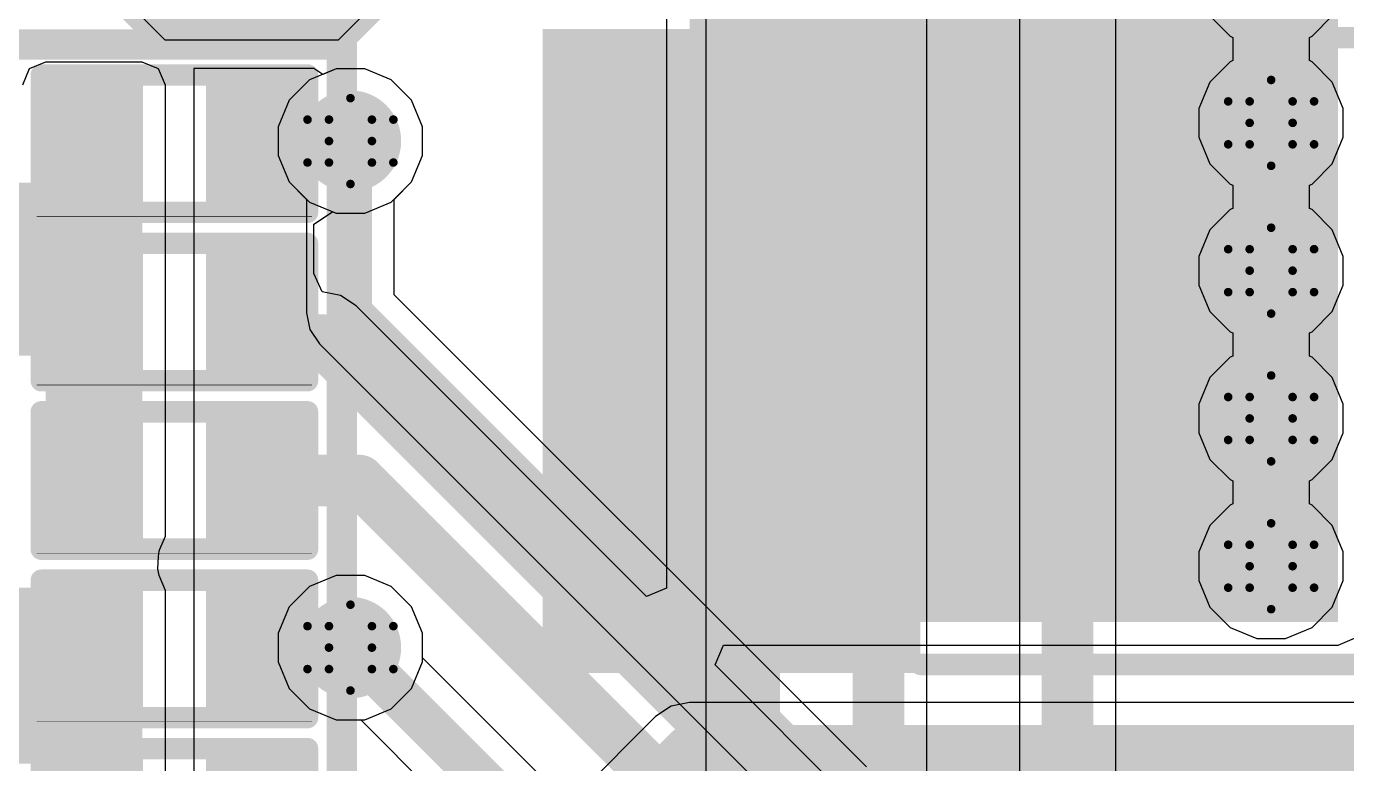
# Model space of a CAD drawing. Header units: inches. Extents: x -0.2 to 15.8, y 0 to 3.5.
# Drawn here: x 0.1285 to 0.436, y 1.295 to 1.4667 of the extents above; entities that cross this region are included whole.
import ezdxf

# ---------------------------------------------------------------- set-up
doc = ezdxf.new("R2010")
doc.units = ezdxf.units.IN
doc.header["$MEASUREMENT"] = 0
for name, color, linetype in [('Bottom Layer', 5, 'Continuous'), ('Bottom Overlay', 54, 'Continuous'), ('Bottom Paste', 16, 'Continuous'), ('Bottom Solder', 6, 'Continuous'), ('Drill Drawing', 1, 'Continuous'), ('Signal_1', 16, 'Continuous'), ('Signal_2', 76, 'Continuous'), ('Top Layer', 1, 'Continuous'), ('Top Overlay', 2, 'Continuous'), ('Top Solder', 216, 'Continuous'), ('Via Holes', 16, 'Continuous')]:
    doc.layers.add(name, color=color, linetype=linetype)

msp = doc.modelspace()

# ---------------------------------------------------------------- hatches: boundary and pattern name
at = {"layer": 'Bottom Layer'}
for points in [[(0.283, 1.328), (0.434, 1.328), (0.434, 1.606), (0.283, 1.606)], [(0.133, 1.348), (0.1555, 1.348), (0.1555, 1.453), (0.133, 1.453)], [(0.1355, 1.4269), (0.1355, 1.4519), (0.1535, 1.4519), (0.1535, 1.4269)], [(0.1725, 1.4269), (0.1725, 1.4519), (0.1905, 1.4519), (0.1905, 1.4269)], [(0.29307, 1.34383), (0.29307, 1.43832), (0.40331, 1.43832), (0.40331, 1.34383)], [(0.155, 1.39), (0.155, 1.43029), (0.06, 1.43029), (0.06, 1.39)], [(0.1355, 1.38767), (0.1355, 1.41267), (0.1535, 1.41267), (0.1535, 1.38767)], [(0.1725, 1.38767), (0.1725, 1.41267), (0.1905, 1.41267), (0.1905, 1.38767)], [(0.1355, 1.34843), (0.1355, 1.37343), (0.1535, 1.37343), (0.1535, 1.34843)], [(0.1725, 1.34843), (0.1725, 1.37343), (0.1905, 1.37343), (0.1905, 1.34843)], [(0.155, 1.295), (0.155, 1.336), (0.06, 1.336), (0.06, 1.295)], [(0.134, 1.2303), (0.1555, 1.2303), (0.1555, 1.3353), (0.134, 1.3353)], [(0.1355, 1.3092), (0.1355, 1.3342), (0.1535, 1.3342), (0.1535, 1.3092)], [(0.1725, 1.3092), (0.1725, 1.3342), (0.1905, 1.3342), (0.1905, 1.3092)]]:
    msp.add_hatch(color=5, dxfattribs=at).paths.add_polyline_path(points)
h = msp.add_hatch(color=5, dxfattribs=at)
edge = h.paths.add_edge_path()
edge.add_arc((0.41842, 1.44424), 0.01181, 0, 360)
h = msp.add_hatch(color=5, dxfattribs=at)
edge = h.paths.add_edge_path()
edge.add_arc((0.204, 1.44), 0.01181, 0, 360)
h = msp.add_hatch(color=5, dxfattribs=at)
edge = h.paths.add_edge_path()
edge.add_arc((0.41842, 1.40981), 0.01181, 0, 360)
h = msp.add_hatch(color=5, dxfattribs=at)
edge = h.paths.add_edge_path()
edge.add_arc((0.41842, 1.37539), 0.01181, 0, 360)
h = msp.add_hatch(color=5, dxfattribs=at)
edge = h.paths.add_edge_path()
edge.add_arc((0.41842, 1.34096), 0.01181, 0, 360)
h = msp.add_hatch(color=5, dxfattribs=at)
edge = h.paths.add_edge_path()
edge.add_arc((0.204, 1.322), 0.01181, 0, 360)
at = {"layer": 'Bottom Overlay'}
for points in [[(0.33674, 1.46608), (0.24874, 1.46608), (0.24874, 1.44008), (0.33674, 1.44008)], [(0.29174, 1.44408), (0.24874, 1.44408), (0.24874, 1.32608), (0.29174, 1.32608)], [(0.33674, 1.34208), (0.24874, 1.34208), (0.24874, 1.31608), (0.33674, 1.31608)]]:
    msp.add_hatch(color=54, dxfattribs=at).paths.add_polyline_path(points)
at = {"layer": 'Bottom Paste'}
for points in [[(0.1355, 1.4269), (0.1355, 1.4519), (0.1535, 1.4519), (0.1535, 1.4269)], [(0.1725, 1.4269), (0.1725, 1.4519), (0.1905, 1.4519), (0.1905, 1.4269)], [(0.29307, 1.34383), (0.29307, 1.43832), (0.40331, 1.43832), (0.40331, 1.34383)], [(0.1355, 1.38767), (0.1355, 1.41267), (0.1535, 1.41267), (0.1535, 1.38767)], [(0.1725, 1.38767), (0.1725, 1.41267), (0.1905, 1.41267), (0.1905, 1.38767)], [(0.1355, 1.34843), (0.1355, 1.37343), (0.1535, 1.37343), (0.1535, 1.34843)], [(0.1725, 1.34843), (0.1725, 1.37343), (0.1905, 1.37343), (0.1905, 1.34843)], [(0.1355, 1.3092), (0.1355, 1.3342), (0.1535, 1.3342), (0.1535, 1.3092)], [(0.1725, 1.3092), (0.1725, 1.3342), (0.1905, 1.3342), (0.1905, 1.3092)]]:
    msp.add_hatch(color=16, dxfattribs=at).paths.add_polyline_path(points)
at = {"layer": 'Bottom Solder'}
for points in [[(0.20072, 1.54343), (0.16128, 1.54343), (0.14157, 1.52372), (0.14157, 1.48428), (0.16128, 1.46457), (0.20072, 1.46457), (0.22043, 1.48428), (0.22043, 1.52372)], [(0.13334, 1.42473), (0.13334, 1.45407), (0.15567, 1.45407), (0.15567, 1.42473)], [(0.17034, 1.42473), (0.17034, 1.45407), (0.19267, 1.45407), (0.19267, 1.42473)], [(0.28907, 1.33983), (0.28907, 1.44232), (0.40731, 1.44232), (0.40731, 1.33983)], [(0.13334, 1.3855), (0.13334, 1.41483), (0.15567, 1.41483), (0.15567, 1.3855)], [(0.17034, 1.3855), (0.17034, 1.41483), (0.19267, 1.41483), (0.19267, 1.3855)], [(0.13334, 1.34627), (0.13334, 1.3756), (0.15567, 1.3756), (0.15567, 1.34627)], [(0.17034, 1.34627), (0.17034, 1.3756), (0.19267, 1.3756), (0.19267, 1.34627)], [(0.13334, 1.30703), (0.13334, 1.33637), (0.15567, 1.33637), (0.15567, 1.30703)], [(0.17034, 1.30703), (0.17034, 1.33637), (0.19267, 1.33637), (0.19267, 1.30703)], [(0.13334, 1.2678), (0.13334, 1.29713), (0.15567, 1.29713), (0.15567, 1.2678)], [(0.17034, 1.2678), (0.17034, 1.29713), (0.19267, 1.29713), (0.19267, 1.2678)]]:
    msp.add_hatch(color=6, dxfattribs=at).paths.add_polyline_path(points)
at = {"layer": 'Signal_1'}
h = msp.add_hatch(color=16, dxfattribs=at)
edge = h.paths.add_edge_path()
edge.add_arc((0.41842, 1.44424), 0.01181, 0, 360)
h = msp.add_hatch(color=16, dxfattribs=at)
edge = h.paths.add_edge_path()
edge.add_arc((0.204, 1.44), 0.01181, 0, 360)
h = msp.add_hatch(color=16, dxfattribs=at)
edge = h.paths.add_edge_path()
edge.add_arc((0.41842, 1.40981), 0.01181, 0, 360)
h = msp.add_hatch(color=16, dxfattribs=at)
edge = h.paths.add_edge_path()
edge.add_arc((0.41842, 1.37539), 0.01181, 0, 360)
h = msp.add_hatch(color=16, dxfattribs=at)
edge = h.paths.add_edge_path()
edge.add_arc((0.41842, 1.34096), 0.01181, 0, 360)
h = msp.add_hatch(color=16, dxfattribs=at)
edge = h.paths.add_edge_path()
edge.add_arc((0.204, 1.322), 0.01181, 0, 360)
at = {"layer": 'Signal_2'}
h = msp.add_hatch(color=76, dxfattribs=at)
edge = h.paths.add_edge_path()
edge.add_arc((0.41842, 1.44424), 0.01181, 0, 360)
h = msp.add_hatch(color=76, dxfattribs=at)
edge = h.paths.add_edge_path()
edge.add_arc((0.204, 1.44), 0.01181, 0, 360)
h = msp.add_hatch(color=76, dxfattribs=at)
edge = h.paths.add_edge_path()
edge.add_arc((0.41842, 1.40981), 0.01181, 0, 360)
h = msp.add_hatch(color=76, dxfattribs=at)
edge = h.paths.add_edge_path()
edge.add_arc((0.41842, 1.37539), 0.01181, 0, 360)
h = msp.add_hatch(color=76, dxfattribs=at)
edge = h.paths.add_edge_path()
edge.add_arc((0.41842, 1.34096), 0.01181, 0, 360)
h = msp.add_hatch(color=76, dxfattribs=at)
edge = h.paths.add_edge_path()
edge.add_arc((0.204, 1.322), 0.01181, 0, 360)
at = {"layer": 'Top Layer'}
h = msp.add_hatch(color=1, dxfattribs=at)
edge = h.paths.add_edge_path()
edge.add_arc((0.41842, 1.44424), 0.01181, 0, 360)
h = msp.add_hatch(color=1, dxfattribs=at)
edge = h.paths.add_edge_path()
edge.add_arc((0.204, 1.44), 0.01181, 0, 360)
h = msp.add_hatch(color=1, dxfattribs=at)
edge = h.paths.add_edge_path()
edge.add_arc((0.41842, 1.40981), 0.01181, 0, 360)
h = msp.add_hatch(color=1, dxfattribs=at)
edge = h.paths.add_edge_path()
edge.add_arc((0.41842, 1.37539), 0.01181, 0, 360)
h = msp.add_hatch(color=1, dxfattribs=at)
edge = h.paths.add_edge_path()
edge.add_arc((0.41842, 1.34096), 0.01181, 0, 360)
h = msp.add_hatch(color=1, dxfattribs=at)
edge = h.paths.add_edge_path()
edge.add_arc((0.204, 1.322), 0.01181, 0, 360)
at = {"layer": 'Top Solder'}
msp.add_hatch(color=216, dxfattribs=at).paths.add_polyline_path([(0.20072, 1.54343), (0.16128, 1.54343), (0.14157, 1.52372), (0.14157, 1.48428), (0.16128, 1.46457), (0.20072, 1.46457), (0.22043, 1.48428), (0.22043, 1.52372)])
at = {"layer": 'Via Holes'}
h = msp.add_hatch(color=7, dxfattribs=at)
edge = h.paths.add_edge_path()
edge.add_arc((0.41842, 1.44424), 0.00591, 0, 360)
h = msp.add_hatch(color=7, dxfattribs=at)
edge = h.paths.add_edge_path()
edge.add_arc((0.204, 1.44), 0.00591, 0, 360)
h = msp.add_hatch(color=7, dxfattribs=at)
edge = h.paths.add_edge_path()
edge.add_arc((0.41842, 1.40981), 0.00591, 0, 360)
h = msp.add_hatch(color=7, dxfattribs=at)
edge = h.paths.add_edge_path()
edge.add_arc((0.41842, 1.37539), 0.00591, 0, 360)
h = msp.add_hatch(color=7, dxfattribs=at)
edge = h.paths.add_edge_path()
edge.add_arc((0.41842, 1.34096), 0.00591, 0, 360)
h = msp.add_hatch(color=7, dxfattribs=at)
edge = h.paths.add_edge_path()
edge.add_arc((0.204, 1.322), 0.00591, 0, 360)

# ---------------------------------------------------------------- linework, layer by layer
at = {"layer": 'Bottom Layer'}
for p, q in [((0.27759, 1.606), (0.27759, 1.33585)), ((0.133, 1.45841), (0.12917, 1.45683)), ((0.1555, 1.45841), (0.133, 1.45841)), ((0.15933, 1.45683), (0.1555, 1.45841)), ((0.12917, 1.45683), (0.12759, 1.453)), ((0.16091, 1.453), (0.15933, 1.45683)), ((0.1955, 1.4569), (0.1675, 1.4569)), ((0.1675, 1.4569), (0.1675, 1.42267)), ((0.19756, 1.45553), (0.1955, 1.4569)), ((0.1955, 1.4569), (0.1955, 1.4569)), ((0.20066, 1.45681), (0.19756, 1.45553)), ((0.20734, 1.45681), (0.20066, 1.45681)), ((0.21352, 1.45425), (0.20734, 1.45681)), ((0.16091, 1.348), (0.16091, 1.453)), ((0.21825, 1.44952), (0.21352, 1.45425)), ((0.22081, 1.44334), (0.21825, 1.44952)), ((0.22081, 1.43666), (0.22081, 1.44334)), ((0.21825, 1.43048), (0.22081, 1.43666)), ((0.21352, 1.42575), (0.21825, 1.43048)), ((0.20734, 1.42319), (0.21352, 1.42575)), ((0.1675, 1.42267), (0.1675, 1.4219)), ((0.1675, 1.4219), (0.1675, 1.41767)), ((0.1955, 1.42064), (0.19982, 1.42353)), ((0.1955, 1.41767), (0.1955, 1.42064)), ((0.19982, 1.42353), (0.20066, 1.42319)), ((0.20066, 1.42319), (0.20734, 1.42319)), ((0.1675, 1.41767), (0.1675, 1.4169)), ((0.1955, 1.4169), (0.1955, 1.41767)), ((0.1675, 1.4169), (0.1675, 1.38343)), ((0.1955, 1.40919), (0.1955, 1.4169)), ((0.19738, 1.40488), (0.1955, 1.40919)), ((0.20167, 1.40403), (0.19738, 1.40488)), ((0.20531, 1.4016), (0.20167, 1.40403)), ((0.27297, 1.33393), (0.20531, 1.4016)), ((0.1675, 1.38343), (0.1675, 1.38267)), ((0.1675, 1.38267), (0.1675, 1.38267)), ((0.1675, 1.38267), (0.1675, 1.37843)), ((0.1675, 1.37843), (0.1675, 1.37843)), ((0.1675, 1.37843), (0.1675, 1.3442)), ((0.15963, 1.34491), (0.16091, 1.348)), ((0.15928, 1.34323), (0.15944, 1.34445)), ((0.15944, 1.34445), (0.15963, 1.34491)), ((0.1675, 1.3442), (0.1675, 1.34343)), ((0.15913, 1.34038), (0.15928, 1.34323)), ((0.1675, 1.34343), (0.1675, 1.3392)), ((0.15945, 1.33883), (0.15913, 1.34038)), ((0.16091, 1.3353), (0.15945, 1.33883)), ((0.1675, 1.3392), (0.1675, 1.33843)), ((0.1675, 1.33843), (0.1675, 1.30497)), ((0.16091, 1.2303), (0.16091, 1.3353)), ((0.27759, 1.33585), (0.27297, 1.33393)), ((0.28893, 1.31797), (0.29085, 1.32259)), ((0.29085, 1.32259), (0.434, 1.32259)), ((0.434, 1.32259), (0.43783, 1.32417)), ((0.29093, 1.31597), (0.28893, 1.31797)), ((0.38969, 1.21722), (0.29093, 1.31597)), ((0.29093, 1.31597), (0.29093, 1.31597)), ((0.29093, 1.31597), (0.29093, 1.31597)), ((0.1675, 1.30497), (0.1675, 1.3042)), ((0.1675, 1.3042), (0.1675, 1.29997)), ((0.1675, 1.29997), (0.1675, 1.2992)), ((0.1675, 1.2992), (0.1675, 1.26573))]:
    msp.add_line(p, q, dxfattribs=at)
for points in [[(0.1801, 1.44, 0.012, 0.012, 0), (0.204, 1.44, 0.012, 0.012, 0)], [(0.1815, 1.39667, 0.012, 0.012, 0), (0.1815, 1.40017, 0.012, 0.012, 0)], [(0.1815, 1.39667, 0.012, 0.012, 0), (0.1845, 1.39367, 0.012, 0.012, 0)], [(0.1845, 1.39367, 0.012, 0.012, 0), (0.19738, 1.39367, 0.012, 0.012, 0)], [(0.19738, 1.39367, 0.012, 0.012, 0), (0.283, 1.30804, 0.012, 0.012, 0)], [(0.1815, 1.36093, 0.012, 0.012, 0), (0.20607, 1.36093, 0.012, 0.012, 0)], [(0.20607, 1.36093, 0.012, 0.012, 0), (0.294, 1.273, 0.012, 0.012, 0)], [(0.18165, 1.32185, 0.012, 0.012, 0), (0.20385, 1.32185, 0.012, 0.012, 0)], [(0.1815, 1.3217, 0.01, 0.01, 0), (0.18165, 1.32185, 0.01, 0.01, 0)], [(0.20385, 1.32185, 0.01, 0.01, 0), (0.204, 1.322, 0.01, 0.01, 0)], [(0.283, 1.30804, 0.012, 0.012, 0), (0.283, 1.30804, 0.012, 0.012, 0)], [(0.283, 1.30804, 0.012, 0.012, 0), (0.38504, 1.206, 0.012, 0.012, 0)]]:
    msp.add_lwpolyline(points, format="xyseb", dxfattribs=at)
for points in [[(0.1771, 1.44, 0.006, 0.006, 1), (0.1831, 1.44, 0.006, 0.006, 1)], [(0.201, 1.44, 0.006, 0.006, 1), (0.207, 1.44, 0.006, 0.006, 1)], [(0.1785, 1.40017, 0.006, 0.006, 1), (0.1845, 1.40017, 0.006, 0.006, 1)], [(0.1785, 1.39667, 0.006, 0.006, 1), (0.1845, 1.39667, 0.006, 0.006, 1)], [(0.1785, 1.39667, 0.006, 0.006, 1), (0.1845, 1.39667, 0.006, 0.006, 1)], [(0.1815, 1.39367, 0.006, 0.006, 1), (0.1875, 1.39367, 0.006, 0.006, 1)], [(0.1815, 1.39367, 0.006, 0.006, 1), (0.1875, 1.39367, 0.006, 0.006, 1)], [(0.19438, 1.39367, 0.006, 0.006, 1), (0.20038, 1.39367, 0.006, 0.006, 1)], [(0.19438, 1.39367, 0.006, 0.006, 1), (0.20038, 1.39367, 0.006, 0.006, 1)], [(0.1785, 1.36093, 0.006, 0.006, 1), (0.1845, 1.36093, 0.006, 0.006, 1)], [(0.20307, 1.36093, 0.006, 0.006, 1), (0.20907, 1.36093, 0.006, 0.006, 1)], [(0.20307, 1.36093, 0.006, 0.006, 1), (0.20907, 1.36093, 0.006, 0.006, 1)], [(0.17865, 1.32185, 0.006, 0.006, 1), (0.18465, 1.32185, 0.006, 0.006, 1)], [(0.179, 1.3217, 0.005, 0.005, 1), (0.184, 1.3217, 0.005, 0.005, 1)], [(0.17915, 1.32185, 0.005, 0.005, 1), (0.18415, 1.32185, 0.005, 0.005, 1)], [(0.20085, 1.32185, 0.006, 0.006, 1), (0.20685, 1.32185, 0.006, 0.006, 1)], [(0.20135, 1.32185, 0.005, 0.005, 1), (0.20635, 1.32185, 0.005, 0.005, 1)], [(0.2015, 1.322, 0.005, 0.005, 1), (0.2065, 1.322, 0.005, 0.005, 1)], [(0.28, 1.30804, 0.006, 0.006, 1), (0.286, 1.30804, 0.006, 0.006, 1)], [(0.28, 1.30804, 0.006, 0.006, 1), (0.286, 1.30804, 0.006, 0.006, 1)], [(0.28, 1.30804, 0.006, 0.006, 1), (0.286, 1.30804, 0.006, 0.006, 1)], [(0.28, 1.30804, 0.006, 0.006, 1), (0.286, 1.30804, 0.006, 0.006, 1)]]:
    msp.add_lwpolyline(points, format="xyseb", close=True, dxfattribs=at)
at = {"layer": 'Bottom Overlay'}
for points in [[(0.12492, 1.4625, 0.007, 0.007, 0), (0.202, 1.4625, 0.007, 0.007, 0)], [(0.202, 1.179, 0.007, 0.007, 0), (0.202, 1.4625, 0.007, 0.007, 0)], [(0.33674, 1.46408, 0.005, 0.005, 0), (0.52574, 1.46408, 0.005, 0.005, 0)], [(0.132, 1.4554, 0.005, 0.005, 0), (0.194, 1.4554, 0.005, 0.005, 0)], [(0.132, 1.4234, 0.005, 0.005, 0), (0.132, 1.4554, 0.005, 0.005, 0)], [(0.194, 1.4234, 0.005, 0.005, 0), (0.194, 1.4554, 0.005, 0.005, 0)], [(0.132, 1.4234, 0.005, 0.005, 0), (0.194, 1.4234, 0.005, 0.005, 0)], [(0.131, 1.4224, 0.000127, 0.000127, 0), (0.195, 1.4224, 0.000127, 0.000127, 0)], [(0.132, 1.41617, 0.005, 0.005, 0), (0.194, 1.41617, 0.005, 0.005, 0)], [(0.132, 1.38417, 0.005, 0.005, 0), (0.132, 1.41617, 0.005, 0.005, 0)], [(0.194, 1.38417, 0.005, 0.005, 0), (0.194, 1.41617, 0.005, 0.005, 0)], [(0.132, 1.38417, 0.005, 0.005, 0), (0.194, 1.38417, 0.005, 0.005, 0)], [(0.131, 1.38317, 0.000127, 0.000127, 0), (0.195, 1.38317, 0.000127, 0.000127, 0)], [(0.132, 1.37693, 0.005, 0.005, 0), (0.194, 1.37693, 0.005, 0.005, 0)], [(0.132, 1.34493, 0.005, 0.005, 0), (0.132, 1.37693, 0.005, 0.005, 0)], [(0.194, 1.34493, 0.005, 0.005, 0), (0.194, 1.37693, 0.005, 0.005, 0)], [(0.132, 1.34493, 0.005, 0.005, 0), (0.194, 1.34493, 0.005, 0.005, 0)], [(0.131, 1.34393, 0.000127, 0.000127, 0), (0.195, 1.34393, 0.000127, 0.000127, 0)], [(0.132, 1.3377, 0.005, 0.005, 0), (0.194, 1.3377, 0.005, 0.005, 0)], [(0.132, 1.3057, 0.005, 0.005, 0), (0.132, 1.3377, 0.005, 0.005, 0)], [(0.194, 1.3057, 0.005, 0.005, 0), (0.194, 1.3377, 0.005, 0.005, 0)], [(0.33674, 1.31808, 0.005, 0.005, 0), (0.52574, 1.31808, 0.005, 0.005, 0)], [(0.132, 1.3057, 0.005, 0.005, 0), (0.194, 1.3057, 0.005, 0.005, 0)], [(0.131, 1.3047, 0.000127, 0.000127, 0), (0.195, 1.3047, 0.000127, 0.000127, 0)], [(0.132, 1.26647, 0.005, 0.005, 0), (0.132, 1.29847, 0.005, 0.005, 0)], [(0.132, 1.29847, 0.005, 0.005, 0), (0.194, 1.29847, 0.005, 0.005, 0)], [(0.194, 1.26647, 0.005, 0.005, 0), (0.194, 1.29847, 0.005, 0.005, 0)]]:
    msp.add_lwpolyline(points, format="xyseb", dxfattribs=at)
for points in [[(0.20025, 1.4625, 0.0035, 0.0035, 1), (0.20375, 1.4625, 0.0035, 0.0035, 1)], [(0.20025, 1.4625, 0.0035, 0.0035, 1), (0.20375, 1.4625, 0.0035, 0.0035, 1)], [(0.33549, 1.46408, 0.0025, 0.0025, 1), (0.33799, 1.46408, 0.0025, 0.0025, 1)], [(0.13075, 1.4554, 0.0025, 0.0025, 1), (0.13325, 1.4554, 0.0025, 0.0025, 1)], [(0.13075, 1.4554, 0.0025, 0.0025, 1), (0.13325, 1.4554, 0.0025, 0.0025, 1)], [(0.19275, 1.4554, 0.0025, 0.0025, 1), (0.19525, 1.4554, 0.0025, 0.0025, 1)], [(0.19275, 1.4554, 0.0025, 0.0025, 1), (0.19525, 1.4554, 0.0025, 0.0025, 1)], [(0.13075, 1.4234, 0.0025, 0.0025, 1), (0.13325, 1.4234, 0.0025, 0.0025, 1)], [(0.13075, 1.4234, 0.0025, 0.0025, 1), (0.13325, 1.4234, 0.0025, 0.0025, 1)], [(0.19275, 1.4234, 0.0025, 0.0025, 1), (0.19525, 1.4234, 0.0025, 0.0025, 1)], [(0.19275, 1.4234, 0.0025, 0.0025, 1), (0.19525, 1.4234, 0.0025, 0.0025, 1)], [(0.13097, 1.4224, 0.0000635, 0.0000635, 1), (0.13103, 1.4224, 0.0000635, 0.0000635, 1)], [(0.19497, 1.4224, 0.0000635, 0.0000635, 1), (0.19503, 1.4224, 0.0000635, 0.0000635, 1)], [(0.13075, 1.41617, 0.0025, 0.0025, 1), (0.13325, 1.41617, 0.0025, 0.0025, 1)], [(0.13075, 1.41617, 0.0025, 0.0025, 1), (0.13325, 1.41617, 0.0025, 0.0025, 1)], [(0.19275, 1.41617, 0.0025, 0.0025, 1), (0.19525, 1.41617, 0.0025, 0.0025, 1)], [(0.19275, 1.41617, 0.0025, 0.0025, 1), (0.19525, 1.41617, 0.0025, 0.0025, 1)], [(0.13075, 1.38417, 0.0025, 0.0025, 1), (0.13325, 1.38417, 0.0025, 0.0025, 1)], [(0.13075, 1.38417, 0.0025, 0.0025, 1), (0.13325, 1.38417, 0.0025, 0.0025, 1)], [(0.19275, 1.38417, 0.0025, 0.0025, 1), (0.19525, 1.38417, 0.0025, 0.0025, 1)], [(0.19275, 1.38417, 0.0025, 0.0025, 1), (0.19525, 1.38417, 0.0025, 0.0025, 1)], [(0.13097, 1.38317, 0.0000635, 0.0000635, 1), (0.13103, 1.38317, 0.0000635, 0.0000635, 1)], [(0.19497, 1.38317, 0.0000635, 0.0000635, 1), (0.19503, 1.38317, 0.0000635, 0.0000635, 1)], [(0.13075, 1.37693, 0.0025, 0.0025, 1), (0.13325, 1.37693, 0.0025, 0.0025, 1)], [(0.13075, 1.37693, 0.0025, 0.0025, 1), (0.13325, 1.37693, 0.0025, 0.0025, 1)], [(0.19275, 1.37693, 0.0025, 0.0025, 1), (0.19525, 1.37693, 0.0025, 0.0025, 1)], [(0.19275, 1.37693, 0.0025, 0.0025, 1), (0.19525, 1.37693, 0.0025, 0.0025, 1)], [(0.13075, 1.34493, 0.0025, 0.0025, 1), (0.13325, 1.34493, 0.0025, 0.0025, 1)], [(0.13075, 1.34493, 0.0025, 0.0025, 1), (0.13325, 1.34493, 0.0025, 0.0025, 1)], [(0.19275, 1.34493, 0.0025, 0.0025, 1), (0.19525, 1.34493, 0.0025, 0.0025, 1)], [(0.19275, 1.34493, 0.0025, 0.0025, 1), (0.19525, 1.34493, 0.0025, 0.0025, 1)], [(0.13097, 1.34393, 0.0000635, 0.0000635, 1), (0.13103, 1.34393, 0.0000635, 0.0000635, 1)], [(0.19497, 1.34393, 0.0000635, 0.0000635, 1), (0.19503, 1.34393, 0.0000635, 0.0000635, 1)], [(0.13075, 1.3377, 0.0025, 0.0025, 1), (0.13325, 1.3377, 0.0025, 0.0025, 1)], [(0.13075, 1.3377, 0.0025, 0.0025, 1), (0.13325, 1.3377, 0.0025, 0.0025, 1)], [(0.19275, 1.3377, 0.0025, 0.0025, 1), (0.19525, 1.3377, 0.0025, 0.0025, 1)], [(0.19275, 1.3377, 0.0025, 0.0025, 1), (0.19525, 1.3377, 0.0025, 0.0025, 1)], [(0.33549, 1.31808, 0.0025, 0.0025, 1), (0.33799, 1.31808, 0.0025, 0.0025, 1)], [(0.13075, 1.3057, 0.0025, 0.0025, 1), (0.13325, 1.3057, 0.0025, 0.0025, 1)], [(0.13075, 1.3057, 0.0025, 0.0025, 1), (0.13325, 1.3057, 0.0025, 0.0025, 1)], [(0.19275, 1.3057, 0.0025, 0.0025, 1), (0.19525, 1.3057, 0.0025, 0.0025, 1)], [(0.19275, 1.3057, 0.0025, 0.0025, 1), (0.19525, 1.3057, 0.0025, 0.0025, 1)], [(0.13097, 1.3047, 0.0000635, 0.0000635, 1), (0.13103, 1.3047, 0.0000635, 0.0000635, 1)], [(0.19497, 1.3047, 0.0000635, 0.0000635, 1), (0.19503, 1.3047, 0.0000635, 0.0000635, 1)], [(0.13075, 1.29847, 0.0025, 0.0025, 1), (0.13325, 1.29847, 0.0025, 0.0025, 1)], [(0.13075, 1.29847, 0.0025, 0.0025, 1), (0.13325, 1.29847, 0.0025, 0.0025, 1)], [(0.19275, 1.29847, 0.0025, 0.0025, 1), (0.19525, 1.29847, 0.0025, 0.0025, 1)], [(0.19275, 1.29847, 0.0025, 0.0025, 1), (0.19525, 1.29847, 0.0025, 0.0025, 1)]]:
    msp.add_lwpolyline(points, format="xyseb", close=True, dxfattribs=at)
at = {"layer": 'Drill Drawing'}
for points in [[(0.41342, 1.44924, 0.002, 0.002, 0), (0.41842, 1.45424, 0.002, 0.002, 0)], [(0.41842, 1.45424, 0.002, 0.002, 0), (0.42342, 1.44924, 0.002, 0.002, 0)], [(0.199, 1.445, 0.002, 0.002, 0), (0.204, 1.45, 0.002, 0.002, 0)], [(0.204, 1.45, 0.002, 0.002, 0), (0.209, 1.445, 0.002, 0.002, 0)], [(0.40842, 1.44924, 0.002, 0.002, 0), (0.41342, 1.44424, 0.002, 0.002, 0)], [(0.40842, 1.44924, 0.002, 0.002, 0), (0.41342, 1.44924, 0.002, 0.002, 0)], [(0.42342, 1.44924, 0.002, 0.002, 0), (0.42842, 1.44924, 0.002, 0.002, 0)], [(0.42342, 1.44424, 0.002, 0.002, 0), (0.42842, 1.44924, 0.002, 0.002, 0)], [(0.194, 1.445, 0.002, 0.002, 0), (0.199, 1.44, 0.002, 0.002, 0)], [(0.194, 1.445, 0.002, 0.002, 0), (0.199, 1.445, 0.002, 0.002, 0)], [(0.209, 1.445, 0.002, 0.002, 0), (0.214, 1.445, 0.002, 0.002, 0)], [(0.209, 1.44, 0.002, 0.002, 0), (0.214, 1.445, 0.002, 0.002, 0)], [(0.40842, 1.43924, 0.002, 0.002, 0), (0.41342, 1.44424, 0.002, 0.002, 0)], [(0.42342, 1.44424, 0.002, 0.002, 0), (0.42842, 1.43924, 0.002, 0.002, 0)], [(0.194, 1.435, 0.002, 0.002, 0), (0.199, 1.44, 0.002, 0.002, 0)], [(0.209, 1.44, 0.002, 0.002, 0), (0.214, 1.435, 0.002, 0.002, 0)], [(0.40842, 1.43924, 0.002, 0.002, 0), (0.41342, 1.43924, 0.002, 0.002, 0)], [(0.41342, 1.43924, 0.002, 0.002, 0), (0.41842, 1.43424, 0.002, 0.002, 0)], [(0.41842, 1.43424, 0.002, 0.002, 0), (0.42342, 1.43924, 0.002, 0.002, 0)], [(0.42342, 1.43924, 0.002, 0.002, 0), (0.42842, 1.43924, 0.002, 0.002, 0)], [(0.194, 1.435, 0.002, 0.002, 0), (0.199, 1.435, 0.002, 0.002, 0)], [(0.199, 1.435, 0.002, 0.002, 0), (0.204, 1.43, 0.002, 0.002, 0)], [(0.204, 1.43, 0.002, 0.002, 0), (0.209, 1.435, 0.002, 0.002, 0)], [(0.209, 1.435, 0.002, 0.002, 0), (0.214, 1.435, 0.002, 0.002, 0)], [(0.41342, 1.41481, 0.002, 0.002, 0), (0.41842, 1.41981, 0.002, 0.002, 0)], [(0.41842, 1.41981, 0.002, 0.002, 0), (0.42342, 1.41481, 0.002, 0.002, 0)], [(0.40842, 1.41481, 0.002, 0.002, 0), (0.41342, 1.40981, 0.002, 0.002, 0)], [(0.40842, 1.41481, 0.002, 0.002, 0), (0.41342, 1.41481, 0.002, 0.002, 0)], [(0.42342, 1.41481, 0.002, 0.002, 0), (0.42842, 1.41481, 0.002, 0.002, 0)], [(0.42342, 1.40981, 0.002, 0.002, 0), (0.42842, 1.41481, 0.002, 0.002, 0)], [(0.40842, 1.40481, 0.002, 0.002, 0), (0.41342, 1.40981, 0.002, 0.002, 0)], [(0.42342, 1.40981, 0.002, 0.002, 0), (0.42842, 1.40481, 0.002, 0.002, 0)], [(0.40842, 1.40481, 0.002, 0.002, 0), (0.41342, 1.40481, 0.002, 0.002, 0)], [(0.41342, 1.40481, 0.002, 0.002, 0), (0.41842, 1.39981, 0.002, 0.002, 0)], [(0.41842, 1.39981, 0.002, 0.002, 0), (0.42342, 1.40481, 0.002, 0.002, 0)], [(0.42342, 1.40481, 0.002, 0.002, 0), (0.42842, 1.40481, 0.002, 0.002, 0)], [(0.41342, 1.38038, 0.002, 0.002, 0), (0.41842, 1.38539, 0.002, 0.002, 0)], [(0.41842, 1.38539, 0.002, 0.002, 0), (0.42342, 1.38038, 0.002, 0.002, 0)], [(0.40842, 1.38038, 0.002, 0.002, 0), (0.41342, 1.37539, 0.002, 0.002, 0)], [(0.40842, 1.38038, 0.002, 0.002, 0), (0.41342, 1.38038, 0.002, 0.002, 0)], [(0.42342, 1.38038, 0.002, 0.002, 0), (0.42842, 1.38038, 0.002, 0.002, 0)], [(0.42342, 1.37539, 0.002, 0.002, 0), (0.42842, 1.38038, 0.002, 0.002, 0)], [(0.40842, 1.37038, 0.002, 0.002, 0), (0.41342, 1.37539, 0.002, 0.002, 0)], [(0.42342, 1.37539, 0.002, 0.002, 0), (0.42842, 1.37038, 0.002, 0.002, 0)], [(0.40842, 1.37038, 0.002, 0.002, 0), (0.41342, 1.37038, 0.002, 0.002, 0)], [(0.41342, 1.37038, 0.002, 0.002, 0), (0.41842, 1.36539, 0.002, 0.002, 0)], [(0.41842, 1.36539, 0.002, 0.002, 0), (0.42342, 1.37038, 0.002, 0.002, 0)], [(0.42342, 1.37038, 0.002, 0.002, 0), (0.42842, 1.37038, 0.002, 0.002, 0)], [(0.41342, 1.34596, 0.002, 0.002, 0), (0.41842, 1.35096, 0.002, 0.002, 0)], [(0.41842, 1.35096, 0.002, 0.002, 0), (0.42342, 1.34596, 0.002, 0.002, 0)], [(0.40842, 1.34596, 0.002, 0.002, 0), (0.41342, 1.34096, 0.002, 0.002, 0)], [(0.40842, 1.34596, 0.002, 0.002, 0), (0.41342, 1.34596, 0.002, 0.002, 0)], [(0.42342, 1.34596, 0.002, 0.002, 0), (0.42842, 1.34596, 0.002, 0.002, 0)], [(0.42342, 1.34096, 0.002, 0.002, 0), (0.42842, 1.34596, 0.002, 0.002, 0)], [(0.40842, 1.33596, 0.002, 0.002, 0), (0.41342, 1.34096, 0.002, 0.002, 0)], [(0.42342, 1.34096, 0.002, 0.002, 0), (0.42842, 1.33596, 0.002, 0.002, 0)], [(0.40842, 1.33596, 0.002, 0.002, 0), (0.41342, 1.33596, 0.002, 0.002, 0)], [(0.41342, 1.33596, 0.002, 0.002, 0), (0.41842, 1.33096, 0.002, 0.002, 0)], [(0.41842, 1.33096, 0.002, 0.002, 0), (0.42342, 1.33596, 0.002, 0.002, 0)], [(0.42342, 1.33596, 0.002, 0.002, 0), (0.42842, 1.33596, 0.002, 0.002, 0)], [(0.199, 1.327, 0.002, 0.002, 0), (0.204, 1.332, 0.002, 0.002, 0)], [(0.204, 1.332, 0.002, 0.002, 0), (0.209, 1.327, 0.002, 0.002, 0)], [(0.194, 1.327, 0.002, 0.002, 0), (0.199, 1.322, 0.002, 0.002, 0)], [(0.194, 1.327, 0.002, 0.002, 0), (0.199, 1.327, 0.002, 0.002, 0)], [(0.209, 1.327, 0.002, 0.002, 0), (0.214, 1.327, 0.002, 0.002, 0)], [(0.209, 1.322, 0.002, 0.002, 0), (0.214, 1.327, 0.002, 0.002, 0)], [(0.194, 1.317, 0.002, 0.002, 0), (0.199, 1.322, 0.002, 0.002, 0)], [(0.209, 1.322, 0.002, 0.002, 0), (0.214, 1.317, 0.002, 0.002, 0)], [(0.194, 1.317, 0.002, 0.002, 0), (0.199, 1.317, 0.002, 0.002, 0)], [(0.199, 1.317, 0.002, 0.002, 0), (0.204, 1.312, 0.002, 0.002, 0)], [(0.204, 1.312, 0.002, 0.002, 0), (0.209, 1.317, 0.002, 0.002, 0)], [(0.209, 1.317, 0.002, 0.002, 0), (0.214, 1.317, 0.002, 0.002, 0)]]:
    msp.add_lwpolyline(points, format="xyseb", dxfattribs=at)
for points in [[(0.41792, 1.45424, 0.001, 0.001, 1), (0.41892, 1.45424, 0.001, 0.001, 1)], [(0.41792, 1.45424, 0.001, 0.001, 1), (0.41892, 1.45424, 0.001, 0.001, 1)], [(0.2035, 1.45, 0.001, 0.001, 1), (0.2045, 1.45, 0.001, 0.001, 1)], [(0.2035, 1.45, 0.001, 0.001, 1), (0.2045, 1.45, 0.001, 0.001, 1)], [(0.40792, 1.44924, 0.001, 0.001, 1), (0.40892, 1.44924, 0.001, 0.001, 1)], [(0.40792, 1.44924, 0.001, 0.001, 1), (0.40892, 1.44924, 0.001, 0.001, 1)], [(0.41292, 1.44924, 0.001, 0.001, 1), (0.41392, 1.44924, 0.001, 0.001, 1)], [(0.41292, 1.44924, 0.001, 0.001, 1), (0.41392, 1.44924, 0.001, 0.001, 1)], [(0.42292, 1.44924, 0.001, 0.001, 1), (0.42392, 1.44924, 0.001, 0.001, 1)], [(0.42292, 1.44924, 0.001, 0.001, 1), (0.42392, 1.44924, 0.001, 0.001, 1)], [(0.42792, 1.44924, 0.001, 0.001, 1), (0.42892, 1.44924, 0.001, 0.001, 1)], [(0.42792, 1.44924, 0.001, 0.001, 1), (0.42892, 1.44924, 0.001, 0.001, 1)], [(0.1935, 1.445, 0.001, 0.001, 1), (0.1945, 1.445, 0.001, 0.001, 1)], [(0.1935, 1.445, 0.001, 0.001, 1), (0.1945, 1.445, 0.001, 0.001, 1)], [(0.1985, 1.445, 0.001, 0.001, 1), (0.1995, 1.445, 0.001, 0.001, 1)], [(0.1985, 1.445, 0.001, 0.001, 1), (0.1995, 1.445, 0.001, 0.001, 1)], [(0.2085, 1.445, 0.001, 0.001, 1), (0.2095, 1.445, 0.001, 0.001, 1)], [(0.2085, 1.445, 0.001, 0.001, 1), (0.2095, 1.445, 0.001, 0.001, 1)], [(0.2135, 1.445, 0.001, 0.001, 1), (0.2145, 1.445, 0.001, 0.001, 1)], [(0.2135, 1.445, 0.001, 0.001, 1), (0.2145, 1.445, 0.001, 0.001, 1)], [(0.41292, 1.44424, 0.001, 0.001, 1), (0.41392, 1.44424, 0.001, 0.001, 1)], [(0.41292, 1.44424, 0.001, 0.001, 1), (0.41392, 1.44424, 0.001, 0.001, 1)], [(0.42292, 1.44424, 0.001, 0.001, 1), (0.42392, 1.44424, 0.001, 0.001, 1)], [(0.42292, 1.44424, 0.001, 0.001, 1), (0.42392, 1.44424, 0.001, 0.001, 1)], [(0.1985, 1.44, 0.001, 0.001, 1), (0.1995, 1.44, 0.001, 0.001, 1)], [(0.1985, 1.44, 0.001, 0.001, 1), (0.1995, 1.44, 0.001, 0.001, 1)], [(0.2085, 1.44, 0.001, 0.001, 1), (0.2095, 1.44, 0.001, 0.001, 1)], [(0.2085, 1.44, 0.001, 0.001, 1), (0.2095, 1.44, 0.001, 0.001, 1)], [(0.40792, 1.43924, 0.001, 0.001, 1), (0.40892, 1.43924, 0.001, 0.001, 1)], [(0.40792, 1.43924, 0.001, 0.001, 1), (0.40892, 1.43924, 0.001, 0.001, 1)], [(0.41292, 1.43924, 0.001, 0.001, 1), (0.41392, 1.43924, 0.001, 0.001, 1)], [(0.41292, 1.43924, 0.001, 0.001, 1), (0.41392, 1.43924, 0.001, 0.001, 1)], [(0.42292, 1.43924, 0.001, 0.001, 1), (0.42392, 1.43924, 0.001, 0.001, 1)], [(0.42292, 1.43924, 0.001, 0.001, 1), (0.42392, 1.43924, 0.001, 0.001, 1)], [(0.42792, 1.43924, 0.001, 0.001, 1), (0.42892, 1.43924, 0.001, 0.001, 1)], [(0.42792, 1.43924, 0.001, 0.001, 1), (0.42892, 1.43924, 0.001, 0.001, 1)], [(0.1935, 1.435, 0.001, 0.001, 1), (0.1945, 1.435, 0.001, 0.001, 1)], [(0.1935, 1.435, 0.001, 0.001, 1), (0.1945, 1.435, 0.001, 0.001, 1)], [(0.1985, 1.435, 0.001, 0.001, 1), (0.1995, 1.435, 0.001, 0.001, 1)], [(0.1985, 1.435, 0.001, 0.001, 1), (0.1995, 1.435, 0.001, 0.001, 1)], [(0.2085, 1.435, 0.001, 0.001, 1), (0.2095, 1.435, 0.001, 0.001, 1)], [(0.2085, 1.435, 0.001, 0.001, 1), (0.2095, 1.435, 0.001, 0.001, 1)], [(0.2135, 1.435, 0.001, 0.001, 1), (0.2145, 1.435, 0.001, 0.001, 1)], [(0.2135, 1.435, 0.001, 0.001, 1), (0.2145, 1.435, 0.001, 0.001, 1)], [(0.41792, 1.43424, 0.001, 0.001, 1), (0.41892, 1.43424, 0.001, 0.001, 1)], [(0.41792, 1.43424, 0.001, 0.001, 1), (0.41892, 1.43424, 0.001, 0.001, 1)], [(0.2035, 1.43, 0.001, 0.001, 1), (0.2045, 1.43, 0.001, 0.001, 1)], [(0.2035, 1.43, 0.001, 0.001, 1), (0.2045, 1.43, 0.001, 0.001, 1)], [(0.41792, 1.41981, 0.001, 0.001, 1), (0.41892, 1.41981, 0.001, 0.001, 1)], [(0.41792, 1.41981, 0.001, 0.001, 1), (0.41892, 1.41981, 0.001, 0.001, 1)], [(0.40792, 1.41481, 0.001, 0.001, 1), (0.40892, 1.41481, 0.001, 0.001, 1)], [(0.40792, 1.41481, 0.001, 0.001, 1), (0.40892, 1.41481, 0.001, 0.001, 1)], [(0.41292, 1.41481, 0.001, 0.001, 1), (0.41392, 1.41481, 0.001, 0.001, 1)], [(0.41292, 1.41481, 0.001, 0.001, 1), (0.41392, 1.41481, 0.001, 0.001, 1)], [(0.42292, 1.41481, 0.001, 0.001, 1), (0.42392, 1.41481, 0.001, 0.001, 1)], [(0.42292, 1.41481, 0.001, 0.001, 1), (0.42392, 1.41481, 0.001, 0.001, 1)], [(0.42792, 1.41481, 0.001, 0.001, 1), (0.42892, 1.41481, 0.001, 0.001, 1)], [(0.42792, 1.41481, 0.001, 0.001, 1), (0.42892, 1.41481, 0.001, 0.001, 1)], [(0.41292, 1.40981, 0.001, 0.001, 1), (0.41392, 1.40981, 0.001, 0.001, 1)], [(0.41292, 1.40981, 0.001, 0.001, 1), (0.41392, 1.40981, 0.001, 0.001, 1)], [(0.42292, 1.40981, 0.001, 0.001, 1), (0.42392, 1.40981, 0.001, 0.001, 1)], [(0.42292, 1.40981, 0.001, 0.001, 1), (0.42392, 1.40981, 0.001, 0.001, 1)], [(0.40792, 1.40481, 0.001, 0.001, 1), (0.40892, 1.40481, 0.001, 0.001, 1)], [(0.40792, 1.40481, 0.001, 0.001, 1), (0.40892, 1.40481, 0.001, 0.001, 1)], [(0.41292, 1.40481, 0.001, 0.001, 1), (0.41392, 1.40481, 0.001, 0.001, 1)], [(0.41292, 1.40481, 0.001, 0.001, 1), (0.41392, 1.40481, 0.001, 0.001, 1)], [(0.42292, 1.40481, 0.001, 0.001, 1), (0.42392, 1.40481, 0.001, 0.001, 1)], [(0.42292, 1.40481, 0.001, 0.001, 1), (0.42392, 1.40481, 0.001, 0.001, 1)], [(0.42792, 1.40481, 0.001, 0.001, 1), (0.42892, 1.40481, 0.001, 0.001, 1)], [(0.42792, 1.40481, 0.001, 0.001, 1), (0.42892, 1.40481, 0.001, 0.001, 1)], [(0.41792, 1.39981, 0.001, 0.001, 1), (0.41892, 1.39981, 0.001, 0.001, 1)], [(0.41792, 1.39981, 0.001, 0.001, 1), (0.41892, 1.39981, 0.001, 0.001, 1)], [(0.41792, 1.38539, 0.001, 0.001, 1), (0.41892, 1.38539, 0.001, 0.001, 1)], [(0.41792, 1.38539, 0.001, 0.001, 1), (0.41892, 1.38539, 0.001, 0.001, 1)], [(0.40792, 1.38038, 0.001, 0.001, 1), (0.40892, 1.38038, 0.001, 0.001, 1)], [(0.40792, 1.38038, 0.001, 0.001, 1), (0.40892, 1.38038, 0.001, 0.001, 1)], [(0.41292, 1.38038, 0.001, 0.001, 1), (0.41392, 1.38038, 0.001, 0.001, 1)], [(0.41292, 1.38038, 0.001, 0.001, 1), (0.41392, 1.38038, 0.001, 0.001, 1)], [(0.42292, 1.38038, 0.001, 0.001, 1), (0.42392, 1.38038, 0.001, 0.001, 1)], [(0.42292, 1.38038, 0.001, 0.001, 1), (0.42392, 1.38038, 0.001, 0.001, 1)], [(0.42792, 1.38038, 0.001, 0.001, 1), (0.42892, 1.38038, 0.001, 0.001, 1)], [(0.42792, 1.38038, 0.001, 0.001, 1), (0.42892, 1.38038, 0.001, 0.001, 1)], [(0.41292, 1.37539, 0.001, 0.001, 1), (0.41392, 1.37539, 0.001, 0.001, 1)], [(0.41292, 1.37539, 0.001, 0.001, 1), (0.41392, 1.37539, 0.001, 0.001, 1)], [(0.42292, 1.37539, 0.001, 0.001, 1), (0.42392, 1.37539, 0.001, 0.001, 1)], [(0.42292, 1.37539, 0.001, 0.001, 1), (0.42392, 1.37539, 0.001, 0.001, 1)], [(0.40792, 1.37038, 0.001, 0.001, 1), (0.40892, 1.37038, 0.001, 0.001, 1)], [(0.40792, 1.37038, 0.001, 0.001, 1), (0.40892, 1.37038, 0.001, 0.001, 1)], [(0.41292, 1.37038, 0.001, 0.001, 1), (0.41392, 1.37038, 0.001, 0.001, 1)], [(0.41292, 1.37038, 0.001, 0.001, 1), (0.41392, 1.37038, 0.001, 0.001, 1)], [(0.42292, 1.37038, 0.001, 0.001, 1), (0.42392, 1.37038, 0.001, 0.001, 1)], [(0.42292, 1.37038, 0.001, 0.001, 1), (0.42392, 1.37038, 0.001, 0.001, 1)], [(0.42792, 1.37038, 0.001, 0.001, 1), (0.42892, 1.37038, 0.001, 0.001, 1)], [(0.42792, 1.37038, 0.001, 0.001, 1), (0.42892, 1.37038, 0.001, 0.001, 1)], [(0.41792, 1.36539, 0.001, 0.001, 1), (0.41892, 1.36539, 0.001, 0.001, 1)], [(0.41792, 1.36539, 0.001, 0.001, 1), (0.41892, 1.36539, 0.001, 0.001, 1)], [(0.41792, 1.35096, 0.001, 0.001, 1), (0.41892, 1.35096, 0.001, 0.001, 1)], [(0.41792, 1.35096, 0.001, 0.001, 1), (0.41892, 1.35096, 0.001, 0.001, 1)], [(0.40792, 1.34596, 0.001, 0.001, 1), (0.40892, 1.34596, 0.001, 0.001, 1)], [(0.40792, 1.34596, 0.001, 0.001, 1), (0.40892, 1.34596, 0.001, 0.001, 1)], [(0.41292, 1.34596, 0.001, 0.001, 1), (0.41392, 1.34596, 0.001, 0.001, 1)], [(0.41292, 1.34596, 0.001, 0.001, 1), (0.41392, 1.34596, 0.001, 0.001, 1)], [(0.42292, 1.34596, 0.001, 0.001, 1), (0.42392, 1.34596, 0.001, 0.001, 1)], [(0.42292, 1.34596, 0.001, 0.001, 1), (0.42392, 1.34596, 0.001, 0.001, 1)], [(0.42792, 1.34596, 0.001, 0.001, 1), (0.42892, 1.34596, 0.001, 0.001, 1)], [(0.42792, 1.34596, 0.001, 0.001, 1), (0.42892, 1.34596, 0.001, 0.001, 1)], [(0.41292, 1.34096, 0.001, 0.001, 1), (0.41392, 1.34096, 0.001, 0.001, 1)], [(0.41292, 1.34096, 0.001, 0.001, 1), (0.41392, 1.34096, 0.001, 0.001, 1)], [(0.42292, 1.34096, 0.001, 0.001, 1), (0.42392, 1.34096, 0.001, 0.001, 1)], [(0.42292, 1.34096, 0.001, 0.001, 1), (0.42392, 1.34096, 0.001, 0.001, 1)], [(0.40792, 1.33596, 0.001, 0.001, 1), (0.40892, 1.33596, 0.001, 0.001, 1)], [(0.40792, 1.33596, 0.001, 0.001, 1), (0.40892, 1.33596, 0.001, 0.001, 1)], [(0.41292, 1.33596, 0.001, 0.001, 1), (0.41392, 1.33596, 0.001, 0.001, 1)], [(0.41292, 1.33596, 0.001, 0.001, 1), (0.41392, 1.33596, 0.001, 0.001, 1)], [(0.42292, 1.33596, 0.001, 0.001, 1), (0.42392, 1.33596, 0.001, 0.001, 1)], [(0.42292, 1.33596, 0.001, 0.001, 1), (0.42392, 1.33596, 0.001, 0.001, 1)], [(0.42792, 1.33596, 0.001, 0.001, 1), (0.42892, 1.33596, 0.001, 0.001, 1)], [(0.42792, 1.33596, 0.001, 0.001, 1), (0.42892, 1.33596, 0.001, 0.001, 1)], [(0.2035, 1.332, 0.001, 0.001, 1), (0.2045, 1.332, 0.001, 0.001, 1)], [(0.2035, 1.332, 0.001, 0.001, 1), (0.2045, 1.332, 0.001, 0.001, 1)], [(0.41792, 1.33096, 0.001, 0.001, 1), (0.41892, 1.33096, 0.001, 0.001, 1)], [(0.41792, 1.33096, 0.001, 0.001, 1), (0.41892, 1.33096, 0.001, 0.001, 1)], [(0.1935, 1.327, 0.001, 0.001, 1), (0.1945, 1.327, 0.001, 0.001, 1)], [(0.1935, 1.327, 0.001, 0.001, 1), (0.1945, 1.327, 0.001, 0.001, 1)], [(0.1985, 1.327, 0.001, 0.001, 1), (0.1995, 1.327, 0.001, 0.001, 1)], [(0.1985, 1.327, 0.001, 0.001, 1), (0.1995, 1.327, 0.001, 0.001, 1)], [(0.2085, 1.327, 0.001, 0.001, 1), (0.2095, 1.327, 0.001, 0.001, 1)], [(0.2085, 1.327, 0.001, 0.001, 1), (0.2095, 1.327, 0.001, 0.001, 1)], [(0.2135, 1.327, 0.001, 0.001, 1), (0.2145, 1.327, 0.001, 0.001, 1)], [(0.2135, 1.327, 0.001, 0.001, 1), (0.2145, 1.327, 0.001, 0.001, 1)], [(0.1985, 1.322, 0.001, 0.001, 1), (0.1995, 1.322, 0.001, 0.001, 1)], [(0.1985, 1.322, 0.001, 0.001, 1), (0.1995, 1.322, 0.001, 0.001, 1)], [(0.2085, 1.322, 0.001, 0.001, 1), (0.2095, 1.322, 0.001, 0.001, 1)], [(0.2085, 1.322, 0.001, 0.001, 1), (0.2095, 1.322, 0.001, 0.001, 1)], [(0.1935, 1.317, 0.001, 0.001, 1), (0.1945, 1.317, 0.001, 0.001, 1)], [(0.1935, 1.317, 0.001, 0.001, 1), (0.1945, 1.317, 0.001, 0.001, 1)], [(0.1985, 1.317, 0.001, 0.001, 1), (0.1995, 1.317, 0.001, 0.001, 1)], [(0.1985, 1.317, 0.001, 0.001, 1), (0.1995, 1.317, 0.001, 0.001, 1)], [(0.2085, 1.317, 0.001, 0.001, 1), (0.2095, 1.317, 0.001, 0.001, 1)], [(0.2085, 1.317, 0.001, 0.001, 1), (0.2095, 1.317, 0.001, 0.001, 1)], [(0.2135, 1.317, 0.001, 0.001, 1), (0.2145, 1.317, 0.001, 0.001, 1)], [(0.2135, 1.317, 0.001, 0.001, 1), (0.2145, 1.317, 0.001, 0.001, 1)], [(0.2035, 1.312, 0.001, 0.001, 1), (0.2045, 1.312, 0.001, 0.001, 1)], [(0.2035, 1.312, 0.001, 0.001, 1), (0.2045, 1.312, 0.001, 0.001, 1)]]:
    msp.add_lwpolyline(points, format="xyseb", close=True, dxfattribs=at)
at = {"layer": 'Signal_1'}
for p, q in [((0.33822, 1.24371), (0.33822, 1.55259)), ((0.35978, 1.55259), (0.35978, 1.245)), ((0.38222, 1.24965), (0.38222, 1.55259)), ((0.28678, 1.48835), (0.28678, 1.231)), ((0.14057, 1.48378), (0.16078, 1.46357)), ((0.20122, 1.46357), (0.22143, 1.48378)), ((0.16078, 1.46357), (0.20122, 1.46357)), ((0.20066, 1.45681), (0.19448, 1.45425)), ((0.20734, 1.45681), (0.20066, 1.45681)), ((0.21352, 1.45425), (0.20734, 1.45681)), ((0.19448, 1.45425), (0.18975, 1.44952)), ((0.21825, 1.44952), (0.21352, 1.45425)), ((0.18975, 1.44952), (0.18719, 1.44334)), ((0.22081, 1.44334), (0.21825, 1.44952)), ((0.18719, 1.44334), (0.18719, 1.43666)), ((0.22081, 1.43666), (0.22081, 1.44334)), ((0.18719, 1.43666), (0.18975, 1.43048)), ((0.21825, 1.43048), (0.22081, 1.43666)), ((0.18975, 1.43048), (0.19448, 1.42575)), ((0.21352, 1.42575), (0.21825, 1.43048)), ((0.19448, 1.42575), (0.20066, 1.42319)), ((0.20734, 1.42319), (0.21352, 1.42575)), ((0.20066, 1.42319), (0.20734, 1.42319)), ((0.20066, 1.33881), (0.19448, 1.33625)), ((0.20734, 1.33881), (0.20066, 1.33881)), ((0.21352, 1.33625), (0.20734, 1.33881)), ((0.19448, 1.33625), (0.18975, 1.33152)), ((0.21825, 1.33152), (0.21352, 1.33625)), ((0.18975, 1.33152), (0.18719, 1.32534)), ((0.22081, 1.32534), (0.21825, 1.33152)), ((0.18719, 1.32534), (0.18719, 1.31866)), ((0.22081, 1.31961), (0.22081, 1.32534)), ((0.25921, 1.28121), (0.22081, 1.31961)), ((0.18719, 1.31866), (0.18975, 1.31248)), ((0.18975, 1.31248), (0.19448, 1.30775)), ((0.19448, 1.30775), (0.20066, 1.30519)), ((0.20066, 1.30519), (0.20639, 1.30519)), ((0.20639, 1.30519), (0.2418, 1.26978))]:
    msp.add_line(p, q, dxfattribs=at)
for points in [[(0.371, 1.245, 0.012, 0.012, 0), (0.371, 1.599, 0.012, 0.012, 0)], [(0.327, 1.23906, 0.012, 0.012, 0), (0.327, 1.55325, 0.012, 0.012, 0)], [(0.298, 1.231, 0.012, 0.012, 0), (0.298, 1.493, 0.012, 0.012, 0)], [(0.204, 1.322, 0.01, 0.01, 0), (0.252, 1.274, 0.01, 0.01, 0)]]:
    msp.add_lwpolyline(points, format="xyseb", dxfattribs=at)
msp.add_lwpolyline([(0.2015, 1.322, 0.005, 0.005, 1), (0.2065, 1.322, 0.005, 0.005, 1)], format="xyseb", close=True, dxfattribs=at)
at = {"layer": 'Signal_2'}
for p, q in [((0.14057, 1.48378), (0.16078, 1.46357)), ((0.20122, 1.46357), (0.22143, 1.48378)), ((0.16078, 1.46357), (0.20122, 1.46357)), ((0.20066, 1.45681), (0.19448, 1.45425)), ((0.20734, 1.45681), (0.20066, 1.45681)), ((0.21352, 1.45425), (0.20734, 1.45681)), ((0.19448, 1.45425), (0.18975, 1.44952)), ((0.21825, 1.44952), (0.21352, 1.45425)), ((0.18975, 1.44952), (0.18719, 1.44334)), ((0.22081, 1.44334), (0.21825, 1.44952)), ((0.18719, 1.44334), (0.18719, 1.43666)), ((0.22081, 1.43666), (0.22081, 1.44334)), ((0.18719, 1.43666), (0.18975, 1.43048)), ((0.21825, 1.43048), (0.22081, 1.43666)), ((0.18975, 1.43048), (0.19448, 1.42575)), ((0.21352, 1.42575), (0.21825, 1.43048)), ((0.19448, 1.42575), (0.20066, 1.42319)), ((0.20734, 1.42319), (0.21352, 1.42575)), ((0.20066, 1.42319), (0.20734, 1.42319)), ((0.20066, 1.33881), (0.19448, 1.33625)), ((0.20734, 1.33881), (0.20066, 1.33881)), ((0.21352, 1.33625), (0.20734, 1.33881)), ((0.19448, 1.33625), (0.18975, 1.33152)), ((0.21825, 1.33152), (0.21352, 1.33625)), ((0.18975, 1.33152), (0.18719, 1.32534)), ((0.22081, 1.32534), (0.21825, 1.33152)), ((0.18719, 1.32534), (0.18719, 1.31866)), ((0.22081, 1.31866), (0.22081, 1.32534)), ((0.18719, 1.31866), (0.18975, 1.31248)), ((0.21825, 1.31248), (0.22081, 1.31866)), ((0.18975, 1.31248), (0.19448, 1.30775)), ((0.21352, 1.30775), (0.21825, 1.31248)), ((0.19448, 1.30775), (0.20066, 1.30519)), ((0.20734, 1.30519), (0.21352, 1.30775)), ((0.27871, 1.30836), (0.27507, 1.30593)), ((0.283, 1.30922), (0.27871, 1.30836)), ((0.66935, 1.30922), (0.283, 1.30922)), ((0.283, 1.30922), (0.283, 1.30922)), ((0.20066, 1.30519), (0.20734, 1.30519)), ((0.27507, 1.30593), (0.22607, 1.25693)), ((0.27507, 1.30593), (0.27507, 1.30593))]:
    msp.add_line(p, q, dxfattribs=at)
for points in [[(0.234, 1.249, 0.012, 0.012, 0), (0.283, 1.298, 0.012, 0.012, 0)], [(0.283, 1.298, 0.012, 0.012, 0), (0.674, 1.298, 0.012, 0.012, 0)]]:
    msp.add_lwpolyline(points, format="xyseb", dxfattribs=at)
msp.add_lwpolyline([(0.28, 1.298, 0.006, 0.006, 1), (0.286, 1.298, 0.006, 0.006, 1)], format="xyseb", close=True, dxfattribs=at)
msp.add_lwpolyline([(0.28, 1.298, 0.006, 0.006, 1), (0.286, 1.298, 0.006, 0.006, 1)], format="xyseb", close=True, dxfattribs=at)
at = {"layer": 'Top Layer'}
for p, q in [((0.40417, 1.46914), (0.4089, 1.46441)), ((0.42794, 1.46441), (0.43267, 1.46914)), ((0.4089, 1.46441), (0.40951, 1.46416)), ((0.40951, 1.46416), (0.40951, 1.45874)), ((0.42733, 1.46416), (0.42794, 1.46441)), ((0.42733, 1.45874), (0.42733, 1.46416)), ((0.4089, 1.45849), (0.40417, 1.45376)), ((0.40951, 1.45874), (0.4089, 1.45849)), ((0.42794, 1.45849), (0.42733, 1.45874)), ((0.43267, 1.45376), (0.42794, 1.45849)), ((0.20066, 1.45681), (0.19448, 1.45425)), ((0.20734, 1.45681), (0.20066, 1.45681)), ((0.21352, 1.45425), (0.20734, 1.45681)), ((0.19448, 1.45425), (0.18975, 1.44952)), ((0.21825, 1.44952), (0.21352, 1.45425)), ((0.40417, 1.45376), (0.40161, 1.44758)), ((0.43523, 1.44758), (0.43267, 1.45376)), ((0.18975, 1.44952), (0.18719, 1.44334)), ((0.22081, 1.44334), (0.21825, 1.44952)), ((0.40161, 1.44758), (0.40161, 1.44089)), ((0.43523, 1.44089), (0.43523, 1.44758)), ((0.18719, 1.44334), (0.18719, 1.43666)), ((0.22081, 1.43666), (0.22081, 1.44334)), ((0.40161, 1.44089), (0.40417, 1.43471)), ((0.43267, 1.43471), (0.43523, 1.44089)), ((0.18719, 1.43666), (0.18975, 1.43048)), ((0.21825, 1.43048), (0.22081, 1.43666)), ((0.40417, 1.43471), (0.4089, 1.42999)), ((0.42794, 1.42999), (0.43267, 1.43471)), ((0.18975, 1.43048), (0.1938, 1.42642)), ((0.2142, 1.42642), (0.21825, 1.43048)), ((0.4089, 1.42999), (0.40951, 1.42973)), ((0.40951, 1.42973), (0.40951, 1.42432)), ((0.42733, 1.42973), (0.42794, 1.42999)), ((0.42733, 1.42432), (0.42733, 1.42973)), ((0.1938, 1.42642), (0.1938, 1.4)), ((0.2142, 1.40422), (0.2142, 1.42642)), ((0.4089, 1.42406), (0.40417, 1.41933)), ((0.40951, 1.42432), (0.4089, 1.42406)), ((0.42794, 1.42406), (0.42733, 1.42432)), ((0.43267, 1.41933), (0.42794, 1.42406)), ((0.40417, 1.41933), (0.40161, 1.41315)), ((0.43523, 1.41315), (0.43267, 1.41933)), ((0.40161, 1.41315), (0.40161, 1.40647)), ((0.43523, 1.40647), (0.43523, 1.41315)), ((0.40161, 1.40647), (0.40417, 1.40029)), ((0.43267, 1.40029), (0.43523, 1.40647)), ((0.32421, 1.29421), (0.2142, 1.40422)), ((0.1938, 1.4), (0.19458, 1.3961)), ((0.40417, 1.40029), (0.4089, 1.39556)), ((0.42794, 1.39556), (0.43267, 1.40029)), ((0.19458, 1.3961), (0.19679, 1.39279)), ((0.4089, 1.39556), (0.40951, 1.3953)), ((0.40951, 1.3953), (0.40951, 1.38989)), ((0.42733, 1.3953), (0.42794, 1.39556)), ((0.42733, 1.38989), (0.42733, 1.3953)), ((0.19679, 1.39279), (0.3068, 1.28278)), ((0.40951, 1.38989), (0.4089, 1.38964)), ((0.42794, 1.38964), (0.42733, 1.38989)), ((0.4089, 1.38964), (0.40417, 1.38491)), ((0.43267, 1.38491), (0.42794, 1.38964)), ((0.40417, 1.38491), (0.40161, 1.37873)), ((0.43523, 1.37873), (0.43267, 1.38491)), ((0.40161, 1.37873), (0.40161, 1.37204)), ((0.43523, 1.37204), (0.43523, 1.37873)), ((0.40161, 1.37204), (0.40417, 1.36586)), ((0.43267, 1.36586), (0.43523, 1.37204)), ((0.40417, 1.36586), (0.4089, 1.36113)), ((0.42794, 1.36113), (0.43267, 1.36586)), ((0.4089, 1.36113), (0.40951, 1.36088)), ((0.40951, 1.36088), (0.40951, 1.35547)), ((0.42733, 1.36088), (0.42794, 1.36113)), ((0.42733, 1.35547), (0.42733, 1.36088)), ((0.4089, 1.35521), (0.40417, 1.35048)), ((0.40951, 1.35547), (0.4089, 1.35521)), ((0.42794, 1.35521), (0.42733, 1.35547)), ((0.43267, 1.35048), (0.42794, 1.35521)), ((0.40417, 1.35048), (0.40161, 1.3443)), ((0.43523, 1.3443), (0.43267, 1.35048)), ((0.40161, 1.3443), (0.40161, 1.33762)), ((0.43523, 1.33762), (0.43523, 1.3443)), ((0.20066, 1.33881), (0.19448, 1.33625)), ((0.20734, 1.33881), (0.20066, 1.33881)), ((0.21352, 1.33625), (0.20734, 1.33881)), ((0.40161, 1.33762), (0.40417, 1.33144)), ((0.43267, 1.33144), (0.43523, 1.33762)), ((0.19448, 1.33625), (0.18975, 1.33152)), ((0.21825, 1.33152), (0.21352, 1.33625)), ((0.18975, 1.33152), (0.18719, 1.32534)), ((0.22081, 1.32534), (0.21825, 1.33152)), ((0.40417, 1.33144), (0.4089, 1.32671)), ((0.42794, 1.32671), (0.43267, 1.33144)), ((0.18719, 1.32534), (0.18719, 1.31866)), ((0.22081, 1.31866), (0.22081, 1.32534)), ((0.4089, 1.32671), (0.41508, 1.32415)), ((0.42176, 1.32415), (0.42794, 1.32671)), ((0.41508, 1.32415), (0.42176, 1.32415)), ((0.18719, 1.31866), (0.18975, 1.31248)), ((0.21825, 1.31248), (0.22081, 1.31866)), ((0.18975, 1.31248), (0.19448, 1.30775)), ((0.21352, 1.30775), (0.21825, 1.31248)), ((0.19448, 1.30775), (0.20066, 1.30519)), ((0.20734, 1.30519), (0.21352, 1.30775)), ((0.20066, 1.30519), (0.20734, 1.30519))]:
    msp.add_line(p, q, dxfattribs=at)
for points in [[(0.204, 1.4, 0.01, 0.01, 0), (0.204, 1.44, 0.01, 0.01, 0)], [(0.204, 1.4, 0.01, 0.01, 0), (0.317, 1.287, 0.01, 0.01, 0)]]:
    msp.add_lwpolyline(points, format="xyseb", dxfattribs=at)
for points in [[(0.2015, 1.44, 0.005, 0.005, 1), (0.2065, 1.44, 0.005, 0.005, 1)], [(0.2015, 1.4, 0.005, 0.005, 1), (0.2065, 1.4, 0.005, 0.005, 1)], [(0.2015, 1.4, 0.005, 0.005, 1), (0.2065, 1.4, 0.005, 0.005, 1)]]:
    msp.add_lwpolyline(points, format="xyseb", close=True, dxfattribs=at)
at = {"layer": 'Top Overlay'}
for points in [[(0.14, 1.483, 0.005, 0.005, 0), (0.16, 1.463, 0.005, 0.005, 0)], [(0.202, 1.463, 0.005, 0.005, 0), (0.222, 1.483, 0.005, 0.005, 0)], [(0.161, 1.463, 0.005, 0.005, 0), (0.202, 1.463, 0.005, 0.005, 0)]]:
    msp.add_lwpolyline(points, format="xyseb", dxfattribs=at)
for points in [[(0.15875, 1.463, 0.0025, 0.0025, 1), (0.16125, 1.463, 0.0025, 0.0025, 1)], [(0.15975, 1.463, 0.0025, 0.0025, 1), (0.16225, 1.463, 0.0025, 0.0025, 1)], [(0.20075, 1.463, 0.0025, 0.0025, 1), (0.20325, 1.463, 0.0025, 0.0025, 1)], [(0.20075, 1.463, 0.0025, 0.0025, 1), (0.20325, 1.463, 0.0025, 0.0025, 1)]]:
    msp.add_lwpolyline(points, format="xyseb", close=True, dxfattribs=at)

doc.saveas('drawing.dxf')
